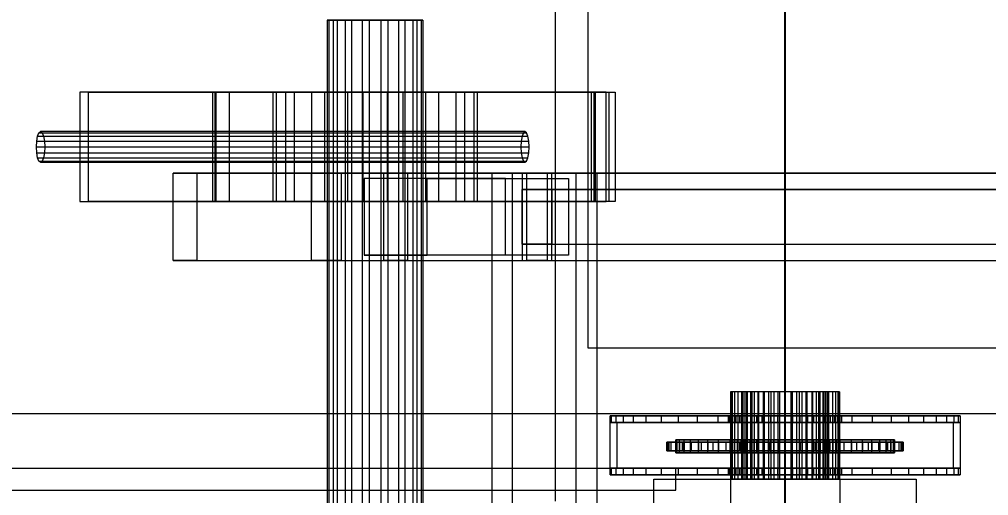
# Model space of a CAD drawing. Header units: millimetres. Extents: x -2500 to 58855, y -53268 to 6837.
# Drawn here: x 27278 to 27721.3, y -17697.5 to -17479.6 of the extents above; entities that cross this region are included whole.
import ezdxf

# ---------------------------------------------------------------- set-up
doc = ezdxf.new("R2010")
doc.units = ezdxf.units.MM
for name, color, linetype, lineweight in [('COTAS_P', 1, 'Continuous', 0), ('superior_C03', 7, 'Continuous', 0), ('superior_C05', 7, 'Continuous', 0)]:
    doc.layers.add(name, color=color, linetype=linetype, lineweight=lineweight)
doc.dimstyles.new('R19_100', dxfattribs={"dimtxt": 250, "dimasz": 150, "dimexe": 150, "dimexo": 80, "dimgap": 100, "dimtad": 1, "dimtih": 1, "dimtoh": 1, "dimdsep": 46, "dimcen": 0.09, "dimadec": 0, "dimazin": 0, "dimtfac": 1, "dimtdec": 4, "dimtofl": 0, "dimtmove": 0, "dimatfit": 3, "dimfxl": 1, "dimtolj": 1, "dimtzin": 0, "dimarcsym": 0})

# ---------------------------------------------------------------- blocks, each defined once
blk = doc.blocks.new('*D25')
at = {"layer": 'COTAS_P', "color": 0, "lineweight": -2, "transparency": 16777216}
for p, q in [((25128.19, -17920), (25128.19, -16950)), ((27628.19, -17920), (27628.19, -16950)), ((25278.19, -17100), (27478.19, -17100))]:
    blk.add_line(p, q, dxfattribs=at)
at = {"layer": 'COTAS_P', "color": 0, "transparency": 16777216}
for points in [[(25278.19, -17075), (25278.19, -17125), (25128.19, -17100)], [(27478.19, -17075), (27478.19, -17125), (27628.19, -17100)]]:
    blk.add_solid(points, dxfattribs=at)
at = {"layer": 'Defpoints', "color": 0, "transparency": 16777216}
for p in [(27628.19, -17100), (25128.19, -18000), (27628.19, -18000)]:
    blk.add_point(p, dxfattribs=at)

msp = doc.modelspace()

# ---------------------------------------------------------------- linework, layer by layer
at = {"layer": 'superior_C03'}
for p, q in [((27419.479, -17480), (27418.824, -17480)), ((27418.824, -17480), (27421.495, -17480)), ((27418.824, -17480), (27418.824, -18520)), ((27423.359, -17480), (27419.479, -17480)), ((27419.479, -17480), (27419.479, -18520)), ((27421.495, -17480), (27427.084, -17480)), ((27421.495, -17480), (27421.495, -18520)), ((27429.874, -17480), (27423.359, -17480)), ((27423.359, -17480), (27423.359, -18520)), ((27427.084, -17480), (27434.741, -17480)), ((27427.084, -17480), (27427.084, -18520)), ((27438.032, -17480), (27429.874, -17480)), ((27429.874, -17480), (27429.874, -18520)), ((27434.741, -17480), (27443.3, -17480)), ((27434.741, -17480), (27434.741, -18520)), ((27446.591, -17480), (27438.032, -17480)), ((27438.032, -17480), (27438.032, -18520)), ((27443.3, -17480), (27451.458, -17480)), ((27443.3, -17480), (27443.3, -18520)), ((27454.248, -17480), (27446.591, -17480)), ((27446.591, -17480), (27446.591, -18520)), ((27451.458, -17480), (27457.973, -17480)), ((27451.458, -17480), (27451.458, -18520)), ((27459.837, -17480), (27454.248, -17480)), ((27454.248, -17480), (27454.248, -18520)), ((27457.973, -17480), (27461.853, -17480)), ((27457.973, -17480), (27457.973, -18520)), ((27462.508, -17480), (27459.837, -17480)), ((27459.837, -17480), (27459.837, -18520)), ((27461.853, -17480), (27462.508, -17480)), ((27461.853, -18520), (27461.853, -17480)), ((27462.508, -17480), (27462.508, -18520)), ((27546.397, -17513), (27305.634, -17513)), ((27305.634, -17513), (27305.634, -17563)), ((27309.673, -17513), (27305.634, -17513)), ((27309.673, -17563), (27309.673, -17513)), ((27309.673, -17513), (27550.437, -17513)), ((27539.729, -17513), (27366.379, -17513)), ((27366.379, -17513), (27366.379, -17563)), ((27367.995, -17513), (27366.379, -17513)), ((27540.806, -17513), (27367.457, -17513)), ((27367.457, -17513), (27367.457, -17563)), ((27374.189, -17513), (27367.457, -17513)), ((27367.995, -17563), (27367.995, -17513)), ((27367.995, -17513), (27541.345, -17513)), ((27374.189, -17563), (27374.189, -17513)), ((27374.189, -17513), (27547.539, -17513)), ((27395.403, -17513), (27394.004, -17513)), ((27394.004, -17513), (27399.71, -17513)), ((27394.004, -17513), (27394.004, -17563)), ((27403.692, -17513), (27395.403, -17513)), ((27395.403, -17513), (27395.403, -17563)), ((27399.71, -17513), (27411.65, -17513)), ((27399.71, -17513), (27399.71, -17563)), ((27417.61, -17513), (27403.692, -17513)), ((27403.692, -17513), (27403.692, -17563)), ((27411.65, -17513), (27428.009, -17513)), ((27411.65, -17513), (27411.65, -17563)), ((27435.039, -17513), (27417.61, -17513)), ((27417.61, -17513), (27417.61, -17563)), ((27428.009, -17513), (27446.294, -17513)), ((27428.009, -17513), (27428.009, -17563)), ((27453.324, -17513), (27435.039, -17513)), ((27435.039, -17513), (27435.039, -17563)), ((27446.294, -17513), (27463.722, -17513)), ((27446.294, -17513), (27446.294, -17563)), ((27469.682, -17513), (27453.324, -17513)), ((27453.324, -17513), (27453.324, -17563)), ((27463.722, -17513), (27477.64, -17513)), ((27463.722, -17513), (27463.722, -17563)), ((27481.622, -17513), (27469.682, -17513)), ((27469.682, -17513), (27469.682, -17563)), ((27477.64, -17513), (27485.93, -17513)), ((27477.64, -17513), (27477.64, -17563)), ((27487.328, -17513), (27481.622, -17513)), ((27481.622, -17513), (27481.622, -17563)), ((27485.93, -17513), (27487.328, -17513)), ((27485.93, -17563), (27485.93, -17513)), ((27487.328, -17513), (27487.328, -17563)), ((27539.729, -17563), (27539.729, -17513)), ((27539.729, -17513), (27541.345, -17513)), ((27540.806, -17563), (27540.806, -17513)), ((27540.806, -17513), (27547.539, -17513)), ((27541.345, -17513), (27541.345, -17563)), ((27546.397, -17563), (27546.397, -17513)), ((27546.397, -17513), (27550.437, -17513)), ((27547.539, -17513), (27547.539, -17563)), ((27550.437, -17513), (27550.437, -17563)), ((27285.978, -17535.321), (27286.386, -17533.05)), ((27286.386, -17533.05), (27286.998, -17531.533)), ((27286.386, -17533.05), (27507.889, -17533.05)), ((27286.998, -17531.533), (27287.719, -17531)), ((27286.998, -17531.533), (27508.5, -17531.533)), ((27287.719, -17531), (27288.441, -17531.533)), ((27509.222, -17531), (27287.719, -17531)), ((27288.441, -17531.533), (27289.052, -17533.05)), ((27288.441, -17531.533), (27509.943, -17531.533)), ((27289.052, -17533.05), (27289.461, -17535.321)), ((27289.052, -17533.05), (27510.555, -17533.05)), ((27507.889, -17533.05), (27507.48, -17535.321)), ((27508.5, -17531.533), (27507.889, -17533.05)), ((27509.222, -17531), (27508.5, -17531.533)), ((27509.943, -17531.533), (27509.222, -17531)), ((27510.555, -17533.05), (27509.943, -17531.533)), ((27510.963, -17535.321), (27510.555, -17533.05)), ((27285.834, -17538), (27285.978, -17535.321)), ((27285.978, -17540.679), (27285.834, -17538)), ((27285.834, -17538), (27507.337, -17538)), ((27285.978, -17535.321), (27507.48, -17535.321)), ((27289.461, -17535.321), (27289.604, -17538)), ((27289.461, -17535.321), (27510.963, -17535.321)), ((27289.604, -17538), (27289.461, -17540.679)), ((27289.604, -17538), (27511.107, -17538)), ((27507.48, -17535.321), (27507.337, -17538)), ((27507.337, -17538), (27507.48, -17540.679)), ((27511.107, -17538), (27510.963, -17535.321)), ((27510.963, -17540.679), (27511.107, -17538)), ((27286.386, -17542.95), (27285.978, -17540.679)), ((27285.978, -17540.679), (27507.48, -17540.679)), ((27286.998, -17544.467), (27286.386, -17542.95)), ((27286.386, -17542.95), (27507.889, -17542.95)), ((27289.052, -17542.95), (27288.441, -17544.467)), ((27289.461, -17540.679), (27289.052, -17542.95)), ((27289.052, -17542.95), (27510.555, -17542.95)), ((27289.461, -17540.679), (27510.963, -17540.679)), ((27507.48, -17540.679), (27507.889, -17542.95)), ((27507.889, -17542.95), (27508.5, -17544.467)), ((27509.943, -17544.467), (27510.555, -17542.95)), ((27510.555, -17542.95), (27510.963, -17540.679)), ((27287.719, -17545), (27286.998, -17544.467)), ((27286.998, -17544.467), (27508.5, -17544.467)), ((27288.441, -17544.467), (27287.719, -17545)), ((27287.719, -17545), (27509.222, -17545)), ((27288.441, -17544.467), (27509.943, -17544.467)), ((27508.5, -17544.467), (27509.222, -17545)), ((27509.222, -17545), (27509.943, -17544.467)), ((27348.4, -17550), (27359.173, -17550)), ((27348.4, -17590), (27348.4, -17550)), ((27444.706, -17550), (27348.4, -17550)), ((27359.173, -17550), (27359.173, -17590)), ((27359.173, -17550), (27455.478, -17550)), ((27411.688, -17550), (27425.153, -17550)), ((27411.688, -17590), (27411.688, -17550)), ((27507.993, -17550), (27411.688, -17550)), ((27425.153, -17550), (27425.153, -17590)), ((27425.153, -17550), (27521.459, -17550)), ((27444.706, -17550), (27455.478, -17550)), ((27444.706, -17590), (27444.706, -17550)), ((28600.37, -17550), (27444.706, -17550)), ((27455.478, -17550), (27455.478, -17590)), ((27455.478, -17550), (28611.143, -17550)), ((27532.641, -17550), (27494.118, -17550)), ((27494.118, -17550), (27494.118, -18450)), ((27503.544, -17550), (27494.118, -17550)), ((27503.544, -18450), (27503.544, -17550)), ((27503.544, -17550), (27542.066, -17550)), ((27507.993, -17550), (27507.993, -17590)), ((27521.459, -17550), (27507.993, -17550)), ((27510.016, -17550), (27519.436, -17550)), ((27510.016, -17590), (27510.016, -17550)), ((28692.612, -17550), (27510.016, -17550)), ((27519.436, -17550), (27519.436, -17590)), ((27519.436, -17550), (28702.032, -17550)), ((27521.459, -17590), (27521.459, -17550)), ((27532.641, -18450), (27532.641, -17550)), ((27532.641, -17550), (27542.066, -17550)), ((27542.066, -17550), (27542.066, -18450)), ((27464.538, -17552.5), (27435.646, -17552.5)), ((27435.646, -17552.5), (27435.646, -17587.5)), ((27500.28, -17552.5), (27435.646, -17552.5)), ((27464.538, -17587.5), (27464.538, -17552.5)), ((27464.538, -17552.5), (27529.172, -17552.5)), ((27500.28, -17587.5), (27500.28, -17552.5)), ((27500.28, -17552.5), (27529.172, -17552.5)), ((27529.172, -17552.5), (27529.172, -17587.5)), ((27507.932, -17557.5), (27521.52, -17557.5)), ((27507.932, -17582.5), (27507.932, -17557.5)), ((28598.962, -17557.5), (27507.932, -17557.5)), ((27521.52, -17557.5), (27521.52, -17582.5)), ((27521.52, -17557.5), (28612.551, -17557.5)), ((27305.634, -17563), (27546.397, -17563)), ((27305.634, -17563), (27309.673, -17563)), ((27550.437, -17563), (27309.673, -17563)), ((27366.379, -17563), (27539.729, -17563)), ((27366.379, -17563), (27367.995, -17563)), ((27367.457, -17563), (27540.806, -17563)), ((27367.457, -17563), (27374.189, -17563)), ((27541.345, -17563), (27367.995, -17563)), ((27547.539, -17563), (27374.189, -17563)), ((27399.71, -17563), (27394.004, -17563)), ((27394.004, -17563), (27395.403, -17563)), ((27395.403, -17563), (27403.692, -17563)), ((27411.65, -17563), (27399.71, -17563)), ((27403.692, -17563), (27417.61, -17563)), ((27428.009, -17563), (27411.65, -17563)), ((27417.61, -17563), (27435.039, -17563)), ((27446.294, -17563), (27428.009, -17563)), ((27435.039, -17563), (27453.324, -17563)), ((27463.722, -17563), (27446.294, -17563)), ((27453.324, -17563), (27469.682, -17563)), ((27477.64, -17563), (27463.722, -17563)), ((27469.682, -17563), (27481.622, -17563)), ((27485.93, -17563), (27477.64, -17563)), ((27481.622, -17563), (27487.328, -17563)), ((27487.328, -17563), (27485.93, -17563)), ((27541.345, -17563), (27539.729, -17563)), ((27547.539, -17563), (27540.806, -17563)), ((27550.437, -17563), (27546.397, -17563)), ((27521.52, -17582.5), (27507.932, -17582.5)), ((27507.932, -17582.5), (28598.962, -17582.5)), ((27521.52, -17582.5), (28612.551, -17582.5)), ((27435.646, -17587.5), (27464.538, -17587.5)), ((27500.28, -17587.5), (27435.646, -17587.5)), ((27529.172, -17587.5), (27464.538, -17587.5)), ((27529.172, -17587.5), (27500.28, -17587.5)), ((27359.173, -17590), (27348.4, -17590)), ((27348.4, -17590), (27444.706, -17590)), ((27359.173, -17590), (27455.478, -17590)), ((27425.153, -17590), (27411.688, -17590)), ((27411.688, -17590), (27507.993, -17590)), ((27425.153, -17590), (27521.459, -17590)), ((27455.478, -17590), (27444.706, -17590)), ((27444.706, -17590), (28600.37, -17590)), ((27455.478, -17590), (28611.143, -17590)), ((27507.993, -17590), (27521.459, -17590)), ((27519.436, -17590), (27510.016, -17590)), ((27510.016, -17590), (28692.612, -17590)), ((27519.436, -17590), (28702.032, -17590))]:
    msp.add_line(p, q, dxfattribs=at)
at = {"layer": 'superior_C05'}
for p, q in [((27523.187, -17700), (27523.187, -17430)), ((27538.187, -17630), (27538.187, -17470)), ((27758.187, -17630), (27538.187, -17630)), ((27603.4, -17650), (27603.187, -17650)), ((27603.187, -17650), (27603.187, -17690)), ((27604.038, -17650), (27603.4, -17650)), ((27603.4, -17650), (27603.4, -17690)), ((27605.09, -17650), (27604.038, -17650)), ((27604.038, -17650), (27604.038, -17690)), ((27606.536, -17650), (27605.09, -17650)), ((27605.09, -17650), (27605.09, -17690)), ((27608.353, -17650), (27606.536, -17650)), ((27606.536, -17650), (27606.536, -17690)), ((27608.358, -17650), (27608.187, -17650)), ((27608.187, -17650), (27608.187, -17690)), ((27610.509, -17650), (27608.353, -17650)), ((27608.353, -17650), (27608.353, -17690)), ((27608.868, -17650), (27608.358, -17650)), ((27608.358, -17650), (27608.358, -17690)), ((27609.709, -17650), (27608.868, -17650)), ((27608.868, -17650), (27608.868, -17690)), ((27610.866, -17650), (27609.709, -17650)), ((27609.709, -17650), (27609.709, -17690)), ((27612.968, -17650), (27610.509, -17650)), ((27610.509, -17650), (27610.509, -17690)), ((27612.32, -17650), (27610.866, -17650)), ((27610.866, -17650), (27610.866, -17690)), ((27614.044, -17650), (27612.32, -17650)), ((27612.32, -17650), (27612.32, -17690)), ((27615.687, -17650), (27612.968, -17650)), ((27612.968, -17650), (27612.968, -17690)), ((27616.011, -17650), (27614.044, -17650)), ((27614.044, -17650), (27614.044, -17690)), ((27618.619, -17650), (27615.687, -17650)), ((27615.687, -17650), (27615.687, -17690)), ((27618.187, -17650), (27616.011, -17650)), ((27616.011, -17650), (27616.011, -17690)), ((27620.533, -17650), (27618.187, -17650)), ((27618.187, -17650), (27618.187, -17690)), ((27621.716, -17650), (27618.619, -17650)), ((27618.619, -17650), (27618.619, -17690)), ((27623.01, -17650), (27620.533, -17650)), ((27620.533, -17650), (27620.533, -17690)), ((27624.923, -17650), (27621.716, -17650)), ((27621.716, -17650), (27621.716, -17690)), ((27625.576, -17650), (27623.01, -17650)), ((27623.01, -17650), (27623.01, -17690)), ((27628.187, -17650), (27624.923, -17650)), ((27624.923, -17650), (27624.923, -17690)), ((27628.187, -17650), (27625.576, -17650)), ((27625.576, -17650), (27625.576, -17690)), ((27631.45, -17650), (27628.187, -17650)), ((27628.187, -17650), (27628.187, -17690)), ((27630.797, -17650), (27628.187, -17650)), ((27633.363, -17650), (27630.797, -17650)), ((27630.797, -17650), (27630.797, -17690)), ((27634.657, -17650), (27631.45, -17650)), ((27631.45, -17650), (27631.45, -17690)), ((27635.84, -17650), (27633.363, -17650)), ((27633.363, -17650), (27633.363, -17690)), ((27637.754, -17650), (27634.657, -17650)), ((27634.657, -17650), (27634.657, -17690)), ((27638.187, -17650), (27635.84, -17650)), ((27635.84, -17650), (27635.84, -17690)), ((27640.687, -17650), (27637.754, -17650)), ((27637.754, -17650), (27637.754, -17690)), ((27640.362, -17650), (27638.187, -17650)), ((27638.187, -17650), (27638.187, -17690)), ((27642.329, -17650), (27640.362, -17650)), ((27640.362, -17650), (27640.362, -17690)), ((27643.406, -17650), (27640.687, -17650)), ((27640.687, -17650), (27640.687, -17690)), ((27644.054, -17650), (27642.329, -17650)), ((27642.329, -17650), (27642.329, -17690)), ((27645.864, -17650), (27643.406, -17650)), ((27643.406, -17650), (27643.406, -17690)), ((27645.507, -17650), (27644.054, -17650)), ((27644.054, -17650), (27644.054, -17690)), ((27646.664, -17650), (27645.507, -17650)), ((27645.507, -17650), (27645.507, -17690)), ((27648.02, -17650), (27645.864, -17650)), ((27645.864, -17650), (27645.864, -17690)), ((27647.505, -17650), (27646.664, -17650)), ((27646.664, -17650), (27646.664, -17690)), ((27648.015, -17650), (27647.505, -17650)), ((27647.505, -17650), (27647.505, -17690)), ((27648.015, -17650), (27648.187, -17650)), ((27649.837, -17650), (27648.02, -17650)), ((27648.02, -17650), (27648.02, -17690)), ((27648.187, -17690), (27648.187, -17650)), ((27651.284, -17650), (27649.837, -17650)), ((27649.837, -17650), (27649.837, -17690)), ((27652.335, -17650), (27651.284, -17650)), ((27651.284, -17650), (27651.284, -17690)), ((27652.973, -17650), (27652.335, -17650)), ((27652.335, -17650), (27652.335, -17690)), ((27652.973, -17650), (27653.187, -17650)), ((27652.973, -17650), (27652.973, -17690)), ((27653.187, -17690), (27653.187, -17650)), ((27108.187, -17660), (28033.187, -17660)), ((27548.871, -17661), (27548.187, -17661)), ((27548.187, -17661), (27602.187, -17661)), ((27548.187, -17664), (27548.187, -17661)), ((27548.187, -17661), (27708.187, -17661)), ((27550.913, -17661), (27548.871, -17661)), ((27548.871, -17661), (27602.409, -17661)), ((27548.871, -17664), (27548.871, -17661)), ((27554.276, -17661), (27550.913, -17661)), ((27550.913, -17661), (27603.073, -17661)), ((27550.913, -17664), (27550.913, -17661)), ((27558.905, -17661), (27554.276, -17661)), ((27554.276, -17661), (27604.166, -17661)), ((27554.276, -17664), (27554.276, -17661)), ((27564.718, -17661), (27558.905, -17661)), ((27558.905, -17661), (27605.67, -17661)), ((27558.905, -17664), (27558.905, -17661)), ((27571.618, -17661), (27564.718, -17661)), ((27564.718, -17661), (27607.559, -17661)), ((27564.718, -17664), (27564.718, -17661)), ((27579.486, -17661), (27571.618, -17661)), ((27571.618, -17661), (27609.802, -17661)), ((27571.618, -17664), (27571.618, -17661)), ((27588.187, -17661), (27579.486, -17661)), ((27579.486, -17661), (27612.359, -17661)), ((27579.486, -17664), (27579.486, -17661)), ((27597.572, -17661), (27588.187, -17661)), ((27588.187, -17661), (27615.187, -17661)), ((27588.187, -17664), (27588.187, -17661)), ((27607.481, -17661), (27597.572, -17661)), ((27597.572, -17661), (27618.237, -17661)), ((27597.572, -17664), (27597.572, -17661)), ((27602.187, -17661), (27602.409, -17661)), ((27602.187, -17661), (27602.187, -17664)), ((27602.409, -17661), (27603.073, -17661)), ((27602.409, -17661), (27602.409, -17664)), ((27603.073, -17661), (27604.166, -17661)), ((27603.073, -17661), (27603.073, -17664)), ((27604.166, -17661), (27605.67, -17661)), ((27604.166, -17661), (27604.166, -17664)), ((27605.67, -17661), (27607.559, -17661)), ((27605.67, -17661), (27605.67, -17664)), ((27617.744, -17661), (27607.481, -17661)), ((27607.481, -17661), (27621.457, -17661)), ((27607.481, -17664), (27607.481, -17661)), ((27607.559, -17661), (27609.802, -17661)), ((27607.559, -17661), (27607.559, -17664)), ((27609.802, -17661), (27612.359, -17661)), ((27609.802, -17661), (27609.802, -17664)), ((27612.359, -17661), (27615.187, -17661)), ((27612.359, -17661), (27612.359, -17664)), ((27615.187, -17661), (27618.237, -17661)), ((27615.187, -17661), (27615.187, -17664)), ((27628.187, -17661), (27617.744, -17661)), ((27617.744, -17661), (27624.793, -17661)), ((27617.744, -17664), (27617.744, -17661)), ((27618.237, -17661), (27621.457, -17661)), ((27618.237, -17661), (27618.237, -17664)), ((27621.457, -17661), (27624.793, -17661)), ((27621.457, -17661), (27621.457, -17664)), ((27624.793, -17661), (27628.187, -17661)), ((27624.793, -17661), (27624.793, -17664)), ((27638.629, -17661), (27628.187, -17661)), ((27628.187, -17661), (27631.58, -17661)), ((27628.187, -17661), (27628.187, -17664)), ((27638.629, -17661), (27631.58, -17661)), ((27631.58, -17661), (27634.916, -17661)), ((27631.58, -17661), (27631.58, -17664)), ((27648.892, -17661), (27634.916, -17661)), ((27634.916, -17661), (27638.136, -17661)), ((27634.916, -17661), (27634.916, -17664)), ((27658.801, -17661), (27638.136, -17661)), ((27638.136, -17661), (27641.187, -17661)), ((27638.136, -17661), (27638.136, -17664)), ((27648.892, -17661), (27638.629, -17661)), ((27638.629, -17664), (27638.629, -17661)), ((27668.187, -17661), (27641.187, -17661)), ((27641.187, -17661), (27644.014, -17661)), ((27641.187, -17661), (27641.187, -17664)), ((27676.887, -17661), (27644.014, -17661)), ((27644.014, -17661), (27646.571, -17661)), ((27644.014, -17661), (27644.014, -17664)), ((27684.755, -17661), (27646.571, -17661)), ((27646.571, -17661), (27648.814, -17661)), ((27646.571, -17661), (27646.571, -17664)), ((27691.655, -17661), (27648.814, -17661)), ((27648.814, -17661), (27650.703, -17661)), ((27648.814, -17661), (27648.814, -17664)), ((27658.801, -17661), (27648.892, -17661)), ((27648.892, -17664), (27648.892, -17661)), ((27697.469, -17661), (27650.703, -17661)), ((27650.703, -17661), (27652.207, -17661)), ((27650.703, -17661), (27650.703, -17664)), ((27702.097, -17661), (27652.207, -17661)), ((27652.207, -17661), (27653.301, -17661)), ((27652.207, -17661), (27652.207, -17664)), ((27705.461, -17661), (27653.301, -17661)), ((27653.301, -17661), (27653.964, -17661)), ((27653.301, -17661), (27653.301, -17664)), ((27707.502, -17661), (27653.964, -17661)), ((27653.964, -17661), (27654.187, -17661)), ((27653.964, -17661), (27653.964, -17664)), ((27654.187, -17661), (27708.187, -17661)), ((27654.187, -17664), (27654.187, -17661)), ((27668.187, -17661), (27658.801, -17661)), ((27658.801, -17664), (27658.801, -17661)), ((27676.887, -17661), (27668.187, -17661)), ((27668.187, -17664), (27668.187, -17661)), ((27684.755, -17661), (27676.887, -17661)), ((27676.887, -17664), (27676.887, -17661)), ((27691.655, -17661), (27684.755, -17661)), ((27684.755, -17664), (27684.755, -17661)), ((27697.469, -17661), (27691.655, -17661)), ((27691.655, -17664), (27691.655, -17661)), ((27702.097, -17661), (27697.469, -17661)), ((27697.469, -17664), (27697.469, -17661)), ((27705.461, -17661), (27702.097, -17661)), ((27702.097, -17664), (27702.097, -17661)), ((27707.502, -17661), (27705.461, -17661)), ((27705.461, -17664), (27705.461, -17661)), ((27708.187, -17661), (27707.502, -17661)), ((27707.502, -17664), (27707.502, -17661)), ((27708.187, -17661), (27708.187, -17664)), ((27602.187, -17664), (27548.187, -17664)), ((27548.187, -17664), (27548.871, -17664)), ((27708.187, -17664), (27548.187, -17664)), ((27548.187, -17685), (27548.187, -17664)), ((27548.187, -17664), (27551.187, -17664)), ((27602.409, -17664), (27548.871, -17664)), ((27548.871, -17664), (27550.913, -17664)), ((27603.073, -17664), (27550.913, -17664)), ((27550.913, -17664), (27554.276, -17664)), ((27551.187, -17664), (27551.187, -17685)), ((27604.166, -17664), (27554.276, -17664)), ((27554.276, -17664), (27558.905, -17664)), ((27605.67, -17664), (27558.905, -17664)), ((27558.905, -17664), (27564.718, -17664)), ((27607.559, -17664), (27564.718, -17664)), ((27564.718, -17664), (27571.618, -17664)), ((27609.802, -17664), (27571.618, -17664)), ((27571.618, -17664), (27579.486, -17664)), ((27612.359, -17664), (27579.486, -17664)), ((27579.486, -17664), (27588.187, -17664)), ((27615.187, -17664), (27588.187, -17664)), ((27588.187, -17664), (27597.572, -17664)), ((27618.237, -17664), (27597.572, -17664)), ((27597.572, -17664), (27607.481, -17664)), ((27602.409, -17664), (27602.187, -17664)), ((27603.073, -17664), (27602.409, -17664)), ((27604.166, -17664), (27603.073, -17664)), ((27605.67, -17664), (27604.166, -17664)), ((27607.559, -17664), (27605.67, -17664)), ((27621.457, -17664), (27607.481, -17664)), ((27607.481, -17664), (27617.744, -17664)), ((27609.802, -17664), (27607.559, -17664)), ((27612.359, -17664), (27609.802, -17664)), ((27615.187, -17664), (27612.359, -17664)), ((27618.237, -17664), (27615.187, -17664)), ((27624.793, -17664), (27617.744, -17664)), ((27617.744, -17664), (27628.187, -17664)), ((27621.457, -17664), (27618.237, -17664)), ((27624.793, -17664), (27621.457, -17664)), ((27628.187, -17664), (27624.793, -17664)), ((27631.58, -17664), (27628.187, -17664)), ((27628.187, -17664), (27638.629, -17664)), ((27634.916, -17664), (27631.58, -17664)), ((27631.58, -17664), (27638.629, -17664)), ((27638.136, -17664), (27634.916, -17664)), ((27634.916, -17664), (27648.892, -17664)), ((27641.187, -17664), (27638.136, -17664)), ((27638.136, -17664), (27658.801, -17664)), ((27638.629, -17664), (27648.892, -17664)), ((27644.014, -17664), (27641.187, -17664)), ((27641.187, -17664), (27668.187, -17664)), ((27646.571, -17664), (27644.014, -17664)), ((27644.014, -17664), (27676.887, -17664)), ((27648.814, -17664), (27646.571, -17664)), ((27646.571, -17664), (27684.755, -17664)), ((27650.703, -17664), (27648.814, -17664)), ((27648.814, -17664), (27691.655, -17664)), ((27648.892, -17664), (27658.801, -17664)), ((27652.207, -17664), (27650.703, -17664)), ((27650.703, -17664), (27697.469, -17664)), ((27653.301, -17664), (27652.207, -17664)), ((27652.207, -17664), (27702.097, -17664)), ((27653.964, -17664), (27653.301, -17664)), ((27653.301, -17664), (27705.461, -17664)), ((27654.187, -17664), (27653.964, -17664)), ((27653.964, -17664), (27707.502, -17664)), ((27708.187, -17664), (27654.187, -17664)), ((27658.801, -17664), (27668.187, -17664)), ((27668.187, -17664), (27676.887, -17664)), ((27676.887, -17664), (27684.755, -17664)), ((27684.755, -17664), (27691.655, -17664)), ((27691.655, -17664), (27697.469, -17664)), ((27697.469, -17664), (27702.097, -17664)), ((27702.097, -17664), (27705.461, -17664)), ((27705.187, -17685), (27705.187, -17664)), ((27705.187, -17664), (27708.187, -17664)), ((27705.461, -17664), (27707.502, -17664)), ((27707.502, -17664), (27708.187, -17664)), ((27708.187, -17664), (27708.187, -17685)), ((27574.649, -17673), (27574.187, -17673)), ((27574.187, -17673), (27578.187, -17673)), ((27574.187, -17677), (27574.187, -17673)), ((27576.027, -17673), (27574.649, -17673)), ((27574.649, -17673), (27578.614, -17673)), ((27574.649, -17677), (27574.649, -17673)), ((27575.187, -17677), (27575.187, -17673)), ((27575.187, -17673), (27581.187, -17673)), ((27578.297, -17673), (27576.027, -17673)), ((27576.027, -17673), (27579.89, -17673)), ((27576.027, -17677), (27576.027, -17673)), ((27578.614, -17672), (27578.187, -17672)), ((27578.187, -17672), (27602.937, -17672)), ((27578.187, -17678), (27578.187, -17672)), ((27578.187, -17672), (27607.937, -17672)), ((27578.187, -17673), (27578.614, -17673)), ((27578.187, -17673), (27578.187, -17677)), ((27581.421, -17673), (27578.297, -17673)), ((27578.297, -17673), (27581.993, -17673)), ((27578.297, -17677), (27578.297, -17673)), ((27579.89, -17672), (27578.614, -17672)), ((27578.614, -17672), (27603.153, -17672)), ((27578.614, -17678), (27578.614, -17672)), ((27578.614, -17672), (27608.11, -17672)), ((27578.614, -17673), (27579.89, -17673)), ((27578.614, -17673), (27578.614, -17677)), ((27581.993, -17672), (27579.89, -17672)), ((27579.89, -17672), (27603.797, -17672)), ((27579.89, -17678), (27579.89, -17672)), ((27579.89, -17672), (27608.627, -17672)), ((27579.89, -17673), (27581.993, -17673)), ((27579.89, -17673), (27579.89, -17677)), ((27581.187, -17673), (27581.187, -17677)), ((27585.345, -17673), (27581.421, -17673)), ((27581.421, -17673), (27584.885, -17673)), ((27581.421, -17677), (27581.421, -17673)), ((27584.885, -17672), (27581.993, -17672)), ((27581.993, -17672), (27604.859, -17672)), ((27581.993, -17678), (27581.993, -17672)), ((27581.993, -17672), (27609.478, -17672)), ((27581.993, -17673), (27584.885, -17673)), ((27581.993, -17673), (27581.993, -17677)), ((27588.519, -17672), (27584.885, -17672)), ((27584.885, -17672), (27606.319, -17672)), ((27584.885, -17678), (27584.885, -17672)), ((27584.885, -17672), (27610.65, -17672)), ((27584.885, -17673), (27588.519, -17673)), ((27584.885, -17673), (27584.885, -17677)), ((27590.003, -17673), (27585.345, -17673)), ((27585.345, -17673), (27588.519, -17673)), ((27585.345, -17677), (27585.345, -17673)), ((27592.831, -17672), (27588.519, -17672)), ((27588.519, -17672), (27608.154, -17672)), ((27588.519, -17678), (27588.519, -17672)), ((27588.519, -17672), (27612.121, -17672)), ((27588.519, -17673), (27592.831, -17673)), ((27588.519, -17673), (27588.519, -17677)), ((27595.313, -17673), (27590.003, -17673)), ((27590.003, -17673), (27592.831, -17673)), ((27590.003, -17677), (27590.003, -17673)), ((27597.749, -17672), (27592.831, -17672)), ((27592.831, -17672), (27610.332, -17672)), ((27592.831, -17678), (27592.831, -17672)), ((27592.831, -17672), (27613.868, -17672)), ((27592.831, -17673), (27597.749, -17673)), ((27592.831, -17673), (27592.831, -17677)), ((27601.187, -17673), (27595.313, -17673)), ((27595.313, -17673), (27597.749, -17673)), ((27595.313, -17677), (27595.313, -17673)), ((27603.187, -17672), (27597.749, -17672)), ((27597.749, -17672), (27612.815, -17672)), ((27597.749, -17678), (27597.749, -17672)), ((27597.749, -17672), (27615.859, -17672)), ((27597.749, -17673), (27603.187, -17673)), ((27597.749, -17673), (27597.749, -17677)), ((27607.522, -17673), (27601.187, -17673)), ((27601.187, -17673), (27603.187, -17673)), ((27601.187, -17677), (27601.187, -17673)), ((27602.937, -17672), (27603.153, -17672)), ((27602.937, -17672), (27602.937, -17678)), ((27603.153, -17672), (27603.797, -17672)), ((27603.153, -17672), (27603.153, -17678)), ((27609.052, -17672), (27603.187, -17672)), ((27603.187, -17672), (27615.562, -17672)), ((27603.187, -17678), (27603.187, -17672)), ((27603.187, -17672), (27618.062, -17672)), ((27603.187, -17673), (27609.052, -17673)), ((27603.187, -17673), (27603.187, -17677)), ((27603.797, -17672), (27604.859, -17672)), ((27603.797, -17672), (27603.797, -17678)), ((27604.859, -17672), (27606.319, -17672)), ((27604.859, -17672), (27604.859, -17678)), ((27606.319, -17672), (27608.154, -17672)), ((27606.319, -17672), (27606.319, -17678)), ((27614.21, -17673), (27607.522, -17673)), ((27607.522, -17673), (27609.052, -17673)), ((27607.522, -17677), (27607.522, -17673)), ((27607.937, -17672), (27608.11, -17672)), ((27607.937, -17672), (27607.937, -17678)), ((27608.11, -17672), (27608.627, -17672)), ((27608.11, -17672), (27608.11, -17678)), ((27608.154, -17672), (27610.332, -17672)), ((27608.154, -17672), (27608.154, -17678)), ((27608.627, -17672), (27609.478, -17672)), ((27608.627, -17672), (27608.627, -17678)), ((27615.246, -17672), (27609.052, -17672)), ((27609.052, -17672), (27618.524, -17672)), ((27609.052, -17678), (27609.052, -17672)), ((27609.052, -17672), (27620.437, -17672)), ((27609.052, -17673), (27615.246, -17673)), ((27609.052, -17673), (27609.052, -17677)), ((27609.478, -17672), (27610.65, -17672)), ((27609.478, -17672), (27609.478, -17678)), ((27610.332, -17672), (27612.815, -17672)), ((27610.332, -17672), (27610.332, -17678)), ((27610.65, -17672), (27612.121, -17672)), ((27610.65, -17672), (27610.65, -17678)), ((27612.121, -17672), (27613.868, -17672)), ((27612.121, -17672), (27612.121, -17678)), ((27612.815, -17672), (27615.562, -17672)), ((27612.815, -17672), (27612.815, -17678)), ((27613.868, -17672), (27615.859, -17672)), ((27613.868, -17672), (27613.868, -17678)), ((27621.138, -17673), (27614.21, -17673)), ((27614.21, -17673), (27615.246, -17673)), ((27614.21, -17677), (27614.21, -17673)), ((27621.66, -17672), (27615.246, -17672)), ((27615.246, -17672), (27621.651, -17672)), ((27615.246, -17678), (27615.246, -17672)), ((27615.246, -17672), (27622.945, -17672)), ((27615.246, -17673), (27621.66, -17673)), ((27615.246, -17673), (27615.246, -17677)), ((27615.562, -17672), (27618.524, -17672)), ((27615.562, -17672), (27615.562, -17678)), ((27615.859, -17672), (27618.062, -17672)), ((27615.859, -17672), (27615.859, -17678)), ((27618.062, -17672), (27620.437, -17672)), ((27618.062, -17672), (27618.062, -17678)), ((27618.524, -17672), (27621.651, -17672)), ((27618.524, -17672), (27618.524, -17678)), ((27620.437, -17672), (27622.945, -17672)), ((27620.437, -17672), (27620.437, -17678)), ((27628.187, -17673), (27621.138, -17673)), ((27621.138, -17673), (27621.66, -17673)), ((27621.138, -17677), (27621.138, -17673)), ((27621.651, -17672), (27624.891, -17672)), ((27621.651, -17672), (27621.651, -17678)), ((27628.187, -17672), (27621.66, -17672)), ((27621.66, -17672), (27624.891, -17672)), ((27621.66, -17678), (27621.66, -17672)), ((27621.66, -17672), (27625.543, -17672)), ((27621.66, -17673), (27628.187, -17673)), ((27621.66, -17673), (27621.66, -17677)), ((27622.945, -17672), (27625.543, -17672)), ((27622.945, -17672), (27622.945, -17678)), ((27624.891, -17672), (27628.187, -17672)), ((27624.891, -17672), (27624.891, -17678)), ((27625.543, -17672), (27628.187, -17672)), ((27625.543, -17672), (27625.543, -17678)), ((27634.713, -17672), (27628.187, -17672)), ((27628.187, -17672), (27631.482, -17672)), ((27628.187, -17672), (27628.187, -17678)), ((27628.187, -17672), (27630.83, -17672)), ((27635.235, -17673), (27628.187, -17673)), ((27628.187, -17673), (27634.713, -17673)), ((27628.187, -17673), (27628.187, -17677)), ((27634.713, -17672), (27630.83, -17672)), ((27630.83, -17672), (27633.428, -17672)), ((27630.83, -17672), (27630.83, -17678)), ((27634.713, -17672), (27631.482, -17672)), ((27631.482, -17672), (27634.722, -17672)), ((27631.482, -17672), (27631.482, -17678)), ((27641.128, -17672), (27633.428, -17672)), ((27633.428, -17672), (27635.936, -17672)), ((27633.428, -17672), (27633.428, -17678)), ((27641.128, -17672), (27634.713, -17672)), ((27634.713, -17678), (27634.713, -17672)), ((27635.235, -17673), (27634.713, -17673)), ((27634.713, -17673), (27641.128, -17673)), ((27634.713, -17673), (27634.713, -17677)), ((27641.128, -17672), (27634.722, -17672)), ((27634.722, -17672), (27637.849, -17672)), ((27634.722, -17672), (27634.722, -17678)), ((27642.163, -17673), (27635.235, -17673)), ((27635.235, -17677), (27635.235, -17673)), ((27647.321, -17672), (27635.936, -17672)), ((27635.936, -17672), (27638.312, -17672)), ((27635.936, -17672), (27635.936, -17678)), ((27647.321, -17672), (27637.849, -17672)), ((27637.849, -17672), (27640.812, -17672)), ((27637.849, -17672), (27637.849, -17678)), ((27653.187, -17672), (27638.312, -17672)), ((27638.312, -17672), (27640.514, -17672)), ((27638.312, -17672), (27638.312, -17678)), ((27658.625, -17672), (27640.514, -17672)), ((27640.514, -17672), (27642.505, -17672)), ((27640.514, -17672), (27640.514, -17678)), ((27653.187, -17672), (27640.812, -17672)), ((27640.812, -17672), (27643.558, -17672)), ((27640.812, -17672), (27640.812, -17678)), ((27647.321, -17672), (27641.128, -17672)), ((27641.128, -17678), (27641.128, -17672)), ((27642.163, -17673), (27641.128, -17673)), ((27641.128, -17673), (27647.321, -17673)), ((27641.128, -17673), (27641.128, -17677)), ((27648.851, -17673), (27642.163, -17673)), ((27642.163, -17677), (27642.163, -17673)), ((27663.542, -17672), (27642.505, -17672)), ((27642.505, -17672), (27644.252, -17672)), ((27642.505, -17672), (27642.505, -17678)), ((27658.625, -17672), (27643.558, -17672)), ((27643.558, -17672), (27646.041, -17672)), ((27643.558, -17672), (27643.558, -17678)), ((27667.854, -17672), (27644.252, -17672)), ((27644.252, -17672), (27645.724, -17672)), ((27644.252, -17672), (27644.252, -17678)), ((27671.488, -17672), (27645.724, -17672)), ((27645.724, -17672), (27646.895, -17672)), ((27645.724, -17672), (27645.724, -17678)), ((27663.542, -17672), (27646.041, -17672)), ((27646.041, -17672), (27648.219, -17672)), ((27646.041, -17672), (27646.041, -17678)), ((27674.381, -17672), (27646.895, -17672)), ((27646.895, -17672), (27647.747, -17672)), ((27646.895, -17672), (27646.895, -17678)), ((27653.187, -17672), (27647.321, -17672)), ((27647.321, -17678), (27647.321, -17672)), ((27648.851, -17673), (27647.321, -17673)), ((27647.321, -17673), (27653.187, -17673)), ((27647.321, -17673), (27647.321, -17677)), ((27676.483, -17672), (27647.747, -17672)), ((27647.747, -17672), (27648.263, -17672)), ((27647.747, -17672), (27647.747, -17678)), ((27667.854, -17672), (27648.219, -17672)), ((27648.219, -17672), (27650.054, -17672)), ((27648.219, -17672), (27648.219, -17678)), ((27677.759, -17672), (27648.263, -17672)), ((27648.263, -17672), (27648.437, -17672)), ((27648.263, -17672), (27648.263, -17678)), ((27648.437, -17672), (27678.187, -17672)), ((27648.437, -17678), (27648.437, -17672)), ((27655.187, -17673), (27648.851, -17673)), ((27648.851, -17677), (27648.851, -17673)), ((27671.488, -17672), (27650.054, -17672)), ((27650.054, -17672), (27651.515, -17672)), ((27650.054, -17672), (27650.054, -17678)), ((27674.381, -17672), (27651.515, -17672)), ((27651.515, -17672), (27652.576, -17672)), ((27651.515, -17672), (27651.515, -17678)), ((27676.483, -17672), (27652.576, -17672)), ((27652.576, -17672), (27653.221, -17672)), ((27652.576, -17672), (27652.576, -17678)), ((27658.625, -17672), (27653.187, -17672)), ((27653.187, -17678), (27653.187, -17672)), ((27655.187, -17673), (27653.187, -17673)), ((27653.187, -17673), (27658.625, -17673)), ((27653.187, -17673), (27653.187, -17677)), ((27677.759, -17672), (27653.221, -17672)), ((27653.221, -17672), (27653.437, -17672)), ((27653.221, -17672), (27653.221, -17678)), ((27653.437, -17672), (27678.187, -17672)), ((27653.437, -17678), (27653.437, -17672)), ((27661.06, -17673), (27655.187, -17673)), ((27655.187, -17677), (27655.187, -17673)), ((27663.542, -17672), (27658.625, -17672)), ((27658.625, -17678), (27658.625, -17672)), ((27661.06, -17673), (27658.625, -17673)), ((27658.625, -17673), (27663.542, -17673)), ((27658.625, -17673), (27658.625, -17677)), ((27666.37, -17673), (27661.06, -17673)), ((27661.06, -17677), (27661.06, -17673)), ((27667.854, -17672), (27663.542, -17672)), ((27663.542, -17678), (27663.542, -17672)), ((27666.37, -17673), (27663.542, -17673)), ((27663.542, -17673), (27667.854, -17673)), ((27663.542, -17673), (27663.542, -17677)), ((27671.028, -17673), (27666.37, -17673)), ((27666.37, -17677), (27666.37, -17673)), ((27671.488, -17672), (27667.854, -17672)), ((27667.854, -17678), (27667.854, -17672)), ((27671.028, -17673), (27667.854, -17673)), ((27667.854, -17673), (27671.488, -17673)), ((27667.854, -17673), (27667.854, -17677)), ((27674.952, -17673), (27671.028, -17673)), ((27671.028, -17677), (27671.028, -17673)), ((27674.381, -17672), (27671.488, -17672)), ((27671.488, -17678), (27671.488, -17672)), ((27674.952, -17673), (27671.488, -17673)), ((27671.488, -17673), (27674.381, -17673)), ((27671.488, -17673), (27671.488, -17677)), ((27676.483, -17672), (27674.381, -17672)), ((27674.381, -17678), (27674.381, -17672)), ((27678.076, -17673), (27674.381, -17673)), ((27674.381, -17673), (27676.483, -17673)), ((27674.381, -17673), (27674.381, -17677)), ((27678.076, -17673), (27674.952, -17673)), ((27674.952, -17677), (27674.952, -17673)), ((27675.187, -17677), (27675.187, -17673)), ((27675.187, -17673), (27681.187, -17673)), ((27677.759, -17672), (27676.483, -17672)), ((27676.483, -17678), (27676.483, -17672)), ((27680.347, -17673), (27676.483, -17673)), ((27676.483, -17673), (27677.759, -17673)), ((27676.483, -17673), (27676.483, -17677)), ((27678.187, -17672), (27677.759, -17672)), ((27677.759, -17678), (27677.759, -17672)), ((27681.725, -17673), (27677.759, -17673)), ((27677.759, -17673), (27678.187, -17673)), ((27677.759, -17673), (27677.759, -17677)), ((27680.347, -17673), (27678.076, -17673)), ((27678.076, -17677), (27678.076, -17673)), ((27678.187, -17672), (27678.187, -17678)), ((27678.187, -17673), (27682.187, -17673)), ((27678.187, -17677), (27678.187, -17673)), ((27681.725, -17673), (27680.347, -17673)), ((27680.347, -17677), (27680.347, -17673)), ((27681.187, -17673), (27681.187, -17677)), ((27682.187, -17673), (27681.725, -17673)), ((27681.725, -17677), (27681.725, -17673)), ((27682.187, -17673), (27682.187, -17677)), ((27578.187, -17677), (27574.187, -17677)), ((27574.187, -17677), (27574.649, -17677)), ((27578.614, -17677), (27574.649, -17677)), ((27574.649, -17677), (27576.027, -17677)), ((27581.187, -17677), (27575.187, -17677)), ((27579.89, -17677), (27576.027, -17677)), ((27576.027, -17677), (27578.297, -17677)), ((27578.614, -17677), (27578.187, -17677)), ((27602.937, -17678), (27578.187, -17678)), ((27578.187, -17678), (27578.614, -17678)), ((27607.937, -17678), (27578.187, -17678)), ((27581.993, -17677), (27578.297, -17677)), ((27578.297, -17677), (27581.421, -17677)), ((27579.89, -17677), (27578.614, -17677)), ((27603.153, -17678), (27578.614, -17678)), ((27578.614, -17678), (27579.89, -17678)), ((27608.11, -17678), (27578.614, -17678)), ((27581.993, -17677), (27579.89, -17677)), ((27603.797, -17678), (27579.89, -17678)), ((27579.89, -17678), (27581.993, -17678)), ((27608.627, -17678), (27579.89, -17678)), ((27584.885, -17677), (27581.421, -17677)), ((27581.421, -17677), (27585.345, -17677)), ((27584.885, -17677), (27581.993, -17677)), ((27604.859, -17678), (27581.993, -17678)), ((27581.993, -17678), (27584.885, -17678)), ((27609.478, -17678), (27581.993, -17678)), ((27588.519, -17677), (27584.885, -17677)), ((27606.319, -17678), (27584.885, -17678)), ((27584.885, -17678), (27588.519, -17678)), ((27610.65, -17678), (27584.885, -17678)), ((27588.519, -17677), (27585.345, -17677)), ((27585.345, -17677), (27590.003, -17677)), ((27592.831, -17677), (27588.519, -17677)), ((27608.154, -17678), (27588.519, -17678)), ((27588.519, -17678), (27592.831, -17678)), ((27612.121, -17678), (27588.519, -17678)), ((27592.831, -17677), (27590.003, -17677)), ((27590.003, -17677), (27595.313, -17677)), ((27597.749, -17677), (27592.831, -17677)), ((27610.332, -17678), (27592.831, -17678)), ((27592.831, -17678), (27597.749, -17678)), ((27613.868, -17678), (27592.831, -17678)), ((27597.749, -17677), (27595.313, -17677)), ((27595.313, -17677), (27601.187, -17677)), ((27603.187, -17677), (27597.749, -17677)), ((27612.815, -17678), (27597.749, -17678)), ((27597.749, -17678), (27603.187, -17678)), ((27615.859, -17678), (27597.749, -17678)), ((27603.187, -17677), (27601.187, -17677)), ((27601.187, -17677), (27607.522, -17677)), ((27603.153, -17678), (27602.937, -17678)), ((27603.797, -17678), (27603.153, -17678)), ((27609.052, -17677), (27603.187, -17677)), ((27615.562, -17678), (27603.187, -17678)), ((27603.187, -17678), (27609.052, -17678)), ((27618.062, -17678), (27603.187, -17678)), ((27604.859, -17678), (27603.797, -17678)), ((27606.319, -17678), (27604.859, -17678)), ((27608.154, -17678), (27606.319, -17678)), ((27609.052, -17677), (27607.522, -17677)), ((27607.522, -17677), (27614.21, -17677)), ((27608.11, -17678), (27607.937, -17678)), ((27608.627, -17678), (27608.11, -17678)), ((27610.332, -17678), (27608.154, -17678)), ((27609.478, -17678), (27608.627, -17678)), ((27615.246, -17677), (27609.052, -17677)), ((27618.524, -17678), (27609.052, -17678)), ((27609.052, -17678), (27615.246, -17678)), ((27620.437, -17678), (27609.052, -17678)), ((27610.65, -17678), (27609.478, -17678)), ((27612.815, -17678), (27610.332, -17678)), ((27612.121, -17678), (27610.65, -17678)), ((27613.868, -17678), (27612.121, -17678)), ((27615.562, -17678), (27612.815, -17678)), ((27615.859, -17678), (27613.868, -17678)), ((27615.246, -17677), (27614.21, -17677)), ((27614.21, -17677), (27621.138, -17677)), ((27621.66, -17677), (27615.246, -17677)), ((27621.651, -17678), (27615.246, -17678)), ((27615.246, -17678), (27621.66, -17678)), ((27622.945, -17678), (27615.246, -17678)), ((27618.524, -17678), (27615.562, -17678)), ((27618.062, -17678), (27615.859, -17678)), ((27620.437, -17678), (27618.062, -17678)), ((27621.651, -17678), (27618.524, -17678)), ((27622.945, -17678), (27620.437, -17678)), ((27621.66, -17677), (27621.138, -17677)), ((27621.138, -17677), (27628.187, -17677)), ((27624.891, -17678), (27621.651, -17678)), ((27628.187, -17677), (27621.66, -17677)), ((27624.891, -17678), (27621.66, -17678)), ((27621.66, -17678), (27628.187, -17678)), ((27625.543, -17678), (27621.66, -17678)), ((27625.543, -17678), (27622.945, -17678)), ((27628.187, -17678), (27624.891, -17678)), ((27628.187, -17678), (27625.543, -17678)), ((27634.713, -17677), (27628.187, -17677)), ((27628.187, -17677), (27635.235, -17677)), ((27631.482, -17678), (27628.187, -17678)), ((27628.187, -17678), (27634.713, -17678)), ((27630.83, -17678), (27628.187, -17678)), ((27633.428, -17678), (27630.83, -17678)), ((27630.83, -17678), (27634.713, -17678)), ((27634.722, -17678), (27631.482, -17678)), ((27631.482, -17678), (27634.713, -17678)), ((27635.936, -17678), (27633.428, -17678)), ((27633.428, -17678), (27641.128, -17678)), ((27641.128, -17677), (27634.713, -17677)), ((27634.713, -17677), (27635.235, -17677)), ((27634.713, -17678), (27641.128, -17678)), ((27637.849, -17678), (27634.722, -17678)), ((27634.722, -17678), (27641.128, -17678)), ((27635.235, -17677), (27642.163, -17677)), ((27638.312, -17678), (27635.936, -17678)), ((27635.936, -17678), (27647.321, -17678)), ((27640.812, -17678), (27637.849, -17678)), ((27637.849, -17678), (27647.321, -17678)), ((27640.514, -17678), (27638.312, -17678)), ((27638.312, -17678), (27653.187, -17678)), ((27642.505, -17678), (27640.514, -17678)), ((27640.514, -17678), (27658.625, -17678)), ((27643.558, -17678), (27640.812, -17678)), ((27640.812, -17678), (27653.187, -17678)), ((27647.321, -17677), (27641.128, -17677)), ((27641.128, -17677), (27642.163, -17677)), ((27641.128, -17678), (27647.321, -17678)), ((27642.163, -17677), (27648.851, -17677)), ((27644.252, -17678), (27642.505, -17678)), ((27642.505, -17678), (27663.542, -17678)), ((27646.041, -17678), (27643.558, -17678)), ((27643.558, -17678), (27658.625, -17678)), ((27645.724, -17678), (27644.252, -17678)), ((27644.252, -17678), (27667.854, -17678)), ((27646.895, -17678), (27645.724, -17678)), ((27645.724, -17678), (27671.488, -17678)), ((27648.219, -17678), (27646.041, -17678)), ((27646.041, -17678), (27663.542, -17678)), ((27647.747, -17678), (27646.895, -17678)), ((27646.895, -17678), (27674.381, -17678)), ((27653.187, -17677), (27647.321, -17677)), ((27647.321, -17677), (27648.851, -17677)), ((27647.321, -17678), (27653.187, -17678)), ((27648.263, -17678), (27647.747, -17678)), ((27647.747, -17678), (27676.483, -17678)), ((27650.054, -17678), (27648.219, -17678)), ((27648.219, -17678), (27667.854, -17678)), ((27648.437, -17678), (27648.263, -17678)), ((27648.263, -17678), (27677.759, -17678)), ((27678.187, -17678), (27648.437, -17678)), ((27648.851, -17677), (27655.187, -17677)), ((27651.515, -17678), (27650.054, -17678)), ((27650.054, -17678), (27671.488, -17678)), ((27652.576, -17678), (27651.515, -17678)), ((27651.515, -17678), (27674.381, -17678)), ((27653.221, -17678), (27652.576, -17678)), ((27652.576, -17678), (27676.483, -17678)), ((27658.625, -17677), (27653.187, -17677)), ((27653.187, -17677), (27655.187, -17677)), ((27653.187, -17678), (27658.625, -17678)), ((27653.437, -17678), (27653.221, -17678)), ((27653.221, -17678), (27677.759, -17678)), ((27678.187, -17678), (27653.437, -17678)), ((27655.187, -17677), (27661.06, -17677)), ((27663.542, -17677), (27658.625, -17677)), ((27658.625, -17677), (27661.06, -17677)), ((27658.625, -17678), (27663.542, -17678)), ((27661.06, -17677), (27666.37, -17677)), ((27667.854, -17677), (27663.542, -17677)), ((27663.542, -17677), (27666.37, -17677)), ((27663.542, -17678), (27667.854, -17678)), ((27666.37, -17677), (27671.028, -17677)), ((27671.488, -17677), (27667.854, -17677)), ((27667.854, -17677), (27671.028, -17677)), ((27667.854, -17678), (27671.488, -17678)), ((27671.028, -17677), (27674.952, -17677)), ((27674.381, -17677), (27671.488, -17677)), ((27671.488, -17677), (27674.952, -17677)), ((27671.488, -17678), (27674.381, -17678)), ((27676.483, -17677), (27674.381, -17677)), ((27674.381, -17677), (27678.076, -17677)), ((27674.381, -17678), (27676.483, -17678)), ((27674.952, -17677), (27678.076, -17677)), ((27681.187, -17677), (27675.187, -17677)), ((27677.759, -17677), (27676.483, -17677)), ((27676.483, -17677), (27680.347, -17677)), ((27676.483, -17678), (27677.759, -17678)), ((27678.187, -17677), (27677.759, -17677)), ((27677.759, -17677), (27681.725, -17677)), ((27677.759, -17678), (27678.187, -17678)), ((27678.076, -17677), (27680.347, -17677)), ((27682.187, -17677), (27678.187, -17677)), ((27680.347, -17677), (27681.725, -17677)), ((27681.725, -17677), (27682.187, -17677)), ((27128.187, -17685), (27578.187, -17685)), ((27548.871, -17685), (27548.187, -17685)), ((27548.187, -17685), (27602.187, -17685)), ((27548.187, -17688), (27548.187, -17685)), ((27548.187, -17685), (27708.187, -17685)), ((27551.187, -17685), (27548.187, -17685)), ((27550.913, -17685), (27548.871, -17685)), ((27548.871, -17685), (27602.409, -17685)), ((27548.871, -17688), (27548.871, -17685)), ((27554.276, -17685), (27550.913, -17685)), ((27550.913, -17685), (27603.073, -17685)), ((27550.913, -17688), (27550.913, -17685)), ((27558.905, -17685), (27554.276, -17685)), ((27554.276, -17685), (27604.166, -17685)), ((27554.276, -17688), (27554.276, -17685)), ((27564.718, -17685), (27558.905, -17685)), ((27558.905, -17685), (27605.67, -17685)), ((27558.905, -17688), (27558.905, -17685)), ((27571.618, -17685), (27564.718, -17685)), ((27564.718, -17685), (27607.559, -17685)), ((27564.718, -17688), (27564.718, -17685)), ((27579.486, -17685), (27571.618, -17685)), ((27571.618, -17685), (27609.802, -17685)), ((27571.618, -17688), (27571.618, -17685)), ((27578.187, -17695), (27578.187, -17685)), ((27588.187, -17685), (27579.486, -17685)), ((27579.486, -17685), (27612.359, -17685)), ((27579.486, -17688), (27579.486, -17685)), ((27597.572, -17685), (27588.187, -17685)), ((27588.187, -17685), (27615.187, -17685)), ((27588.187, -17688), (27588.187, -17685)), ((27607.481, -17685), (27597.572, -17685)), ((27597.572, -17685), (27618.237, -17685)), ((27597.572, -17688), (27597.572, -17685)), ((27602.187, -17685), (27602.409, -17685)), ((27602.187, -17685), (27602.187, -17688)), ((27602.409, -17685), (27603.073, -17685)), ((27602.409, -17685), (27602.409, -17688)), ((27603.073, -17685), (27604.166, -17685)), ((27603.073, -17685), (27603.073, -17688)), ((27604.166, -17685), (27605.67, -17685)), ((27604.166, -17685), (27604.166, -17688)), ((27605.67, -17685), (27607.559, -17685)), ((27605.67, -17685), (27605.67, -17688)), ((27617.744, -17685), (27607.481, -17685)), ((27607.481, -17685), (27621.457, -17685)), ((27607.481, -17688), (27607.481, -17685)), ((27607.559, -17685), (27609.802, -17685)), ((27607.559, -17685), (27607.559, -17688)), ((27609.802, -17685), (27612.359, -17685)), ((27609.802, -17685), (27609.802, -17688)), ((27612.359, -17685), (27615.187, -17685)), ((27612.359, -17685), (27612.359, -17688)), ((27615.187, -17685), (27618.237, -17685)), ((27615.187, -17685), (27615.187, -17688)), ((27628.187, -17685), (27617.744, -17685)), ((27617.744, -17685), (27624.793, -17685)), ((27617.744, -17688), (27617.744, -17685)), ((27618.237, -17685), (27621.457, -17685)), ((27618.237, -17685), (27618.237, -17688)), ((27621.457, -17685), (27624.793, -17685)), ((27621.457, -17685), (27621.457, -17688)), ((27624.793, -17685), (27628.187, -17685)), ((27624.793, -17685), (27624.793, -17688)), ((27638.629, -17685), (27628.187, -17685)), ((27628.187, -17685), (27631.58, -17685)), ((27628.187, -17685), (27628.187, -17688)), ((27638.629, -17685), (27631.58, -17685)), ((27631.58, -17685), (27634.916, -17685)), ((27631.58, -17685), (27631.58, -17688)), ((27648.892, -17685), (27634.916, -17685)), ((27634.916, -17685), (27638.136, -17685)), ((27634.916, -17685), (27634.916, -17688)), ((27658.801, -17685), (27638.136, -17685)), ((27638.136, -17685), (27641.187, -17685)), ((27638.136, -17685), (27638.136, -17688)), ((27648.892, -17685), (27638.629, -17685)), ((27638.629, -17688), (27638.629, -17685)), ((27668.187, -17685), (27641.187, -17685)), ((27641.187, -17685), (27644.014, -17685)), ((27641.187, -17685), (27641.187, -17688)), ((27676.887, -17685), (27644.014, -17685)), ((27644.014, -17685), (27646.571, -17685)), ((27644.014, -17685), (27644.014, -17688)), ((27684.755, -17685), (27646.571, -17685)), ((27646.571, -17685), (27648.814, -17685)), ((27646.571, -17685), (27646.571, -17688)), ((27691.655, -17685), (27648.814, -17685)), ((27648.814, -17685), (27650.703, -17685)), ((27648.814, -17685), (27648.814, -17688)), ((27658.801, -17685), (27648.892, -17685)), ((27648.892, -17688), (27648.892, -17685)), ((27697.469, -17685), (27650.703, -17685)), ((27650.703, -17685), (27652.207, -17685)), ((27650.703, -17685), (27650.703, -17688)), ((27702.097, -17685), (27652.207, -17685)), ((27652.207, -17685), (27653.301, -17685)), ((27652.207, -17685), (27652.207, -17688)), ((27705.461, -17685), (27653.301, -17685)), ((27653.301, -17685), (27653.964, -17685)), ((27653.301, -17685), (27653.301, -17688)), ((27707.502, -17685), (27653.964, -17685)), ((27653.964, -17685), (27654.187, -17685)), ((27653.964, -17685), (27653.964, -17688)), ((27654.187, -17685), (27708.187, -17685)), ((27654.187, -17688), (27654.187, -17685)), ((27668.187, -17685), (27658.801, -17685)), ((27658.801, -17688), (27658.801, -17685)), ((27676.887, -17685), (27668.187, -17685)), ((27668.187, -17688), (27668.187, -17685)), ((27684.755, -17685), (27676.887, -17685)), ((27676.887, -17688), (27676.887, -17685)), ((27691.655, -17685), (27684.755, -17685)), ((27684.755, -17688), (27684.755, -17685)), ((27697.469, -17685), (27691.655, -17685)), ((27691.655, -17688), (27691.655, -17685)), ((27702.097, -17685), (27697.469, -17685)), ((27697.469, -17688), (27697.469, -17685)), ((27705.461, -17685), (27702.097, -17685)), ((27702.097, -17688), (27702.097, -17685)), ((27708.187, -17685), (27705.187, -17685)), ((27707.502, -17685), (27705.461, -17685)), ((27705.461, -17688), (27705.461, -17685)), ((27708.187, -17685), (27707.502, -17685)), ((27707.502, -17688), (27707.502, -17685)), ((27708.187, -17685), (27708.187, -17688)), ((27602.187, -17688), (27548.187, -17688)), ((27548.187, -17688), (27548.871, -17688)), ((27708.187, -17688), (27548.187, -17688)), ((27602.409, -17688), (27548.871, -17688)), ((27548.871, -17688), (27550.913, -17688)), ((27603.073, -17688), (27550.913, -17688)), ((27550.913, -17688), (27554.276, -17688)), ((27604.166, -17688), (27554.276, -17688)), ((27554.276, -17688), (27558.905, -17688)), ((27605.67, -17688), (27558.905, -17688)), ((27558.905, -17688), (27564.718, -17688)), ((27607.559, -17688), (27564.718, -17688)), ((27564.718, -17688), (27571.618, -17688)), ((27609.802, -17688), (27571.618, -17688)), ((27571.618, -17688), (27579.486, -17688)), ((27612.359, -17688), (27579.486, -17688)), ((27579.486, -17688), (27588.187, -17688)), ((27615.187, -17688), (27588.187, -17688)), ((27588.187, -17688), (27597.572, -17688)), ((27618.237, -17688), (27597.572, -17688)), ((27597.572, -17688), (27607.481, -17688)), ((27602.409, -17688), (27602.187, -17688)), ((27603.073, -17688), (27602.409, -17688)), ((27604.166, -17688), (27603.073, -17688)), ((27605.67, -17688), (27604.166, -17688)), ((27607.559, -17688), (27605.67, -17688)), ((27621.457, -17688), (27607.481, -17688)), ((27607.481, -17688), (27617.744, -17688)), ((27609.802, -17688), (27607.559, -17688)), ((27612.359, -17688), (27609.802, -17688)), ((27615.187, -17688), (27612.359, -17688)), ((27618.237, -17688), (27615.187, -17688)), ((27624.793, -17688), (27617.744, -17688)), ((27617.744, -17688), (27628.187, -17688)), ((27621.457, -17688), (27618.237, -17688)), ((27624.793, -17688), (27621.457, -17688)), ((27628.187, -17688), (27624.793, -17688)), ((27631.58, -17688), (27628.187, -17688)), ((27628.187, -17688), (27638.629, -17688)), ((27634.916, -17688), (27631.58, -17688)), ((27631.58, -17688), (27638.629, -17688)), ((27638.136, -17688), (27634.916, -17688)), ((27634.916, -17688), (27648.892, -17688)), ((27641.187, -17688), (27638.136, -17688)), ((27638.136, -17688), (27658.801, -17688)), ((27638.629, -17688), (27648.892, -17688)), ((27644.014, -17688), (27641.187, -17688)), ((27641.187, -17688), (27668.187, -17688)), ((27646.571, -17688), (27644.014, -17688)), ((27644.014, -17688), (27676.887, -17688)), ((27648.814, -17688), (27646.571, -17688)), ((27646.571, -17688), (27684.755, -17688)), ((27650.703, -17688), (27648.814, -17688)), ((27648.814, -17688), (27691.655, -17688)), ((27648.892, -17688), (27658.801, -17688)), ((27652.207, -17688), (27650.703, -17688)), ((27650.703, -17688), (27697.469, -17688)), ((27653.301, -17688), (27652.207, -17688)), ((27652.207, -17688), (27702.097, -17688)), ((27653.964, -17688), (27653.301, -17688)), ((27653.301, -17688), (27705.461, -17688)), ((27654.187, -17688), (27653.964, -17688)), ((27653.964, -17688), (27707.502, -17688)), ((27708.187, -17688), (27654.187, -17688)), ((27658.801, -17688), (27668.187, -17688)), ((27668.187, -17688), (27676.887, -17688)), ((27676.887, -17688), (27684.755, -17688)), ((27684.755, -17688), (27691.655, -17688)), ((27691.655, -17688), (27697.469, -17688)), ((27697.469, -17688), (27702.097, -17688)), ((27702.097, -17688), (27705.461, -17688)), ((27705.461, -17688), (27707.502, -17688)), ((27707.502, -17688), (27708.187, -17688)), ((27568.187, -17740), (27568.187, -17690)), ((27568.187, -17690), (27688.187, -17690)), ((27603.187, -17690), (27605.662, -17690)), ((27603.187, -17690), (27603.187, -17750)), ((27603.4, -17690), (27603.187, -17690)), ((27604.038, -17690), (27603.4, -17690)), ((27605.09, -17690), (27604.038, -17690)), ((27606.536, -17690), (27605.09, -17690)), ((27605.662, -17690), (27612.599, -17690)), ((27608.353, -17690), (27606.536, -17690)), ((27608.358, -17690), (27608.187, -17690)), ((27610.509, -17690), (27608.353, -17690)), ((27608.868, -17690), (27608.358, -17690)), ((27609.709, -17690), (27608.868, -17690)), ((27610.866, -17690), (27609.709, -17690)), ((27612.968, -17690), (27610.509, -17690)), ((27612.32, -17690), (27610.866, -17690)), ((27614.044, -17690), (27612.32, -17690)), ((27612.599, -17690), (27622.624, -17690)), ((27615.687, -17690), (27612.968, -17690)), ((27616.011, -17690), (27614.044, -17690)), ((27618.619, -17690), (27615.687, -17690)), ((27618.187, -17690), (27616.011, -17690)), ((27620.533, -17690), (27618.187, -17690)), ((27621.716, -17690), (27618.619, -17690)), ((27623.01, -17690), (27620.533, -17690)), ((27624.923, -17690), (27621.716, -17690)), ((27622.624, -17690), (27633.75, -17690)), ((27625.576, -17690), (27623.01, -17690)), ((27628.187, -17690), (27624.923, -17690)), ((27628.187, -17690), (27625.576, -17690)), ((27631.45, -17690), (27628.187, -17690)), ((27630.797, -17690), (27628.187, -17690)), ((27633.363, -17690), (27630.797, -17690)), ((27634.657, -17690), (27631.45, -17690)), ((27635.84, -17690), (27633.363, -17690)), ((27633.75, -17690), (27643.774, -17690)), ((27637.754, -17690), (27634.657, -17690)), ((27638.187, -17690), (27635.84, -17690)), ((27640.687, -17690), (27637.754, -17690)), ((27640.362, -17690), (27638.187, -17690)), ((27642.329, -17690), (27640.362, -17690)), ((27643.406, -17690), (27640.687, -17690)), ((27644.054, -17690), (27642.329, -17690)), ((27645.864, -17690), (27643.406, -17690)), ((27643.774, -17690), (27650.711, -17690)), ((27645.507, -17690), (27644.054, -17690)), ((27646.664, -17690), (27645.507, -17690)), ((27648.02, -17690), (27645.864, -17690)), ((27647.505, -17690), (27646.664, -17690)), ((27648.015, -17690), (27647.505, -17690)), ((27648.187, -17690), (27648.015, -17690)), ((27649.837, -17690), (27648.02, -17690)), ((27651.284, -17690), (27649.837, -17690)), ((27650.711, -17690), (27653.187, -17690)), ((27652.335, -17690), (27651.284, -17690)), ((27652.973, -17690), (27652.335, -17690)), ((27653.187, -17690), (27652.973, -17690)), ((27653.187, -17690), (27653.187, -17750)), ((27688.187, -17690), (27688.187, -17740)), ((27128.187, -17695), (27578.187, -17695))]:
    msp.add_line(p, q, dxfattribs=at)

# ---------------------------------------------------------------- dimensions: what is measured, and where the dimension line sits
at = {"layer": 'COTAS_P'}
dim = msp.add_aligned_dim(p1=(25128.187, -18000), p2=(27628.187, -18000), distance=900, text='<> P', dimstyle='R19_100', dxfattribs=at)
dim.commit()
dim.dimension.update_dxf_attribs({"geometry": '*D25', "text_midpoint": (26378.187, -17100)})

doc.saveas('drawing.dxf')
